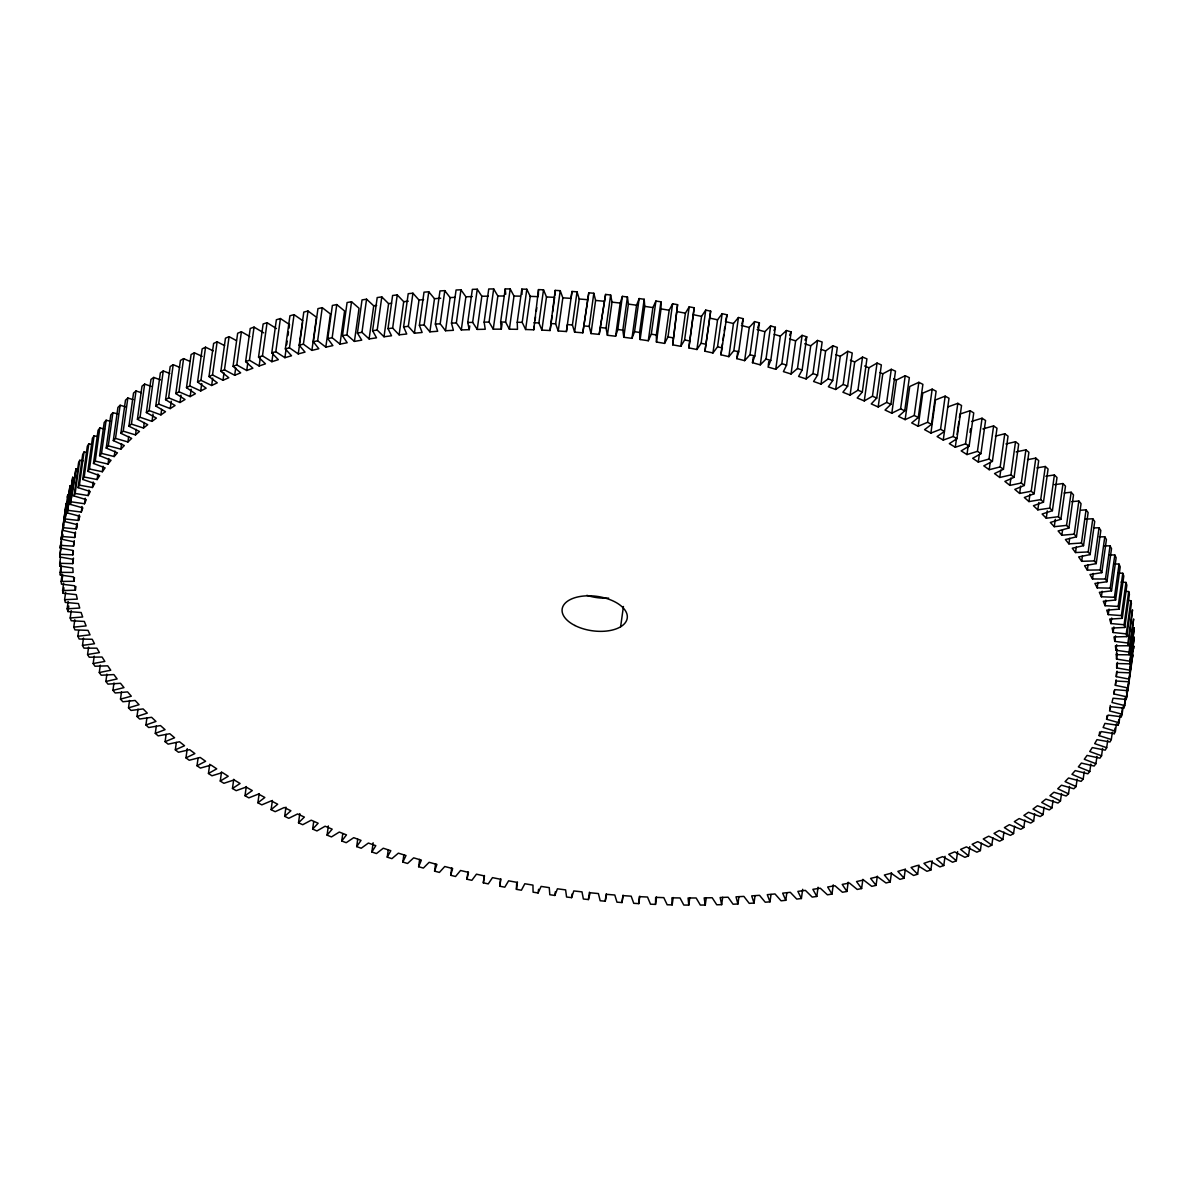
<?xml version="1.0" encoding="UTF-8"?>
<svg xmlns="http://www.w3.org/2000/svg" width="1194" height="1194" viewBox="0 0 1194 1194"><rect width="100%" height="100%" fill="white"/><g stroke="black" fill="none" stroke-linecap="round" stroke-linejoin="round"><path stroke-width="1.5" d="M63.61 583.165L62.595 590.537L75.386 590.209L74.625 585.761L61.491 584.15L61.103 581.418L73.983 581.314L73.476 576.881L60.372 575.045L60.133 572.329L73.103 572.448L72.849 568.031L59.775 566.001L59.7 563.284L72.73 563.628L72.73 559.24L59.715 556.986L61.581 541.404M1112.345 732.146L1111.315 739.504L1099.152 735.638L1101.196 731.579L1114.256 733.698L1115.435 731.191L1103.122 727.504L1104.913 723.4L1118.017 725.295L1119.032 722.743L1106.584 719.266L1108.122 715.102L1121.256 716.773L1122.121 714.206L1109.539 710.908L1110.823 706.699L1123.972 708.161L1124.688 705.564L1111.987 702.475L1113.017 698.221L1126.166 699.46L1126.718 696.833L1113.927 693.938L1114.703 689.639L1127.837 690.669L1128.24 688.013L1115.36 685.326L1115.883 680.998L1128.987 681.789L1129.226 679.117L1116.271 676.655L1116.539 672.282L1129.614 672.864L1129.688 670.162L1116.674 667.909L1116.674 663.521L1129.703 663.864L1134.225 627.999L1129.703 663.864M391.617 303.216L388.602 303.619L381.796 296.903L377.2 297.56L372.603 330.708L377.2 330.051L384.005 336.768L391.528 335.768L388.005 328.634L392.602 295.485L397.259 294.918L392.662 328.066L399.109 334.842L406.736 333.992L403.602 326.843L408.214 293.694L412.93 293.202L408.318 326.35L414.408 333.201L422.124 332.484L419.392 325.32L424.004 292.172L428.765 291.784L424.168 324.932L429.885 331.842L437.676 331.26L435.362 324.096L439.959 290.948L444.78 290.635L440.183 323.783L445.526 330.753L453.392 330.305L451.481 323.156L456.078 290.008L460.944 289.784L456.347 322.932L461.302 329.947L469.242 329.648L467.749 322.499L472.346 289.351L477.257 289.217L472.645 322.365L477.227 329.41L485.227 329.26L484.137 322.126L488.734 288.978L493.674 288.933L489.077 322.082L493.256 329.171L501.316 329.156L500.629 322.052L505.226 288.903L510.196 288.933L505.599 322.082L509.39 329.201L517.495 329.32L517.226 322.261L521.823 289.112L526.823 289.232L522.211 322.38L525.614 329.514L533.748 329.783L538.494 289.605L543.509 289.814L546.494 296.963L541.897 330.111L550.061 330.514L552.106 315.783M538.375 294.873L538.494 289.605M484.361 875.486L483.331 882.844L488.271 883.888L492.48 877.635L500.525 879.262L499.823 886.232L504.793 887.187L508.599 880.829L516.703 882.321L516.42 889.336L521.405 890.217L524.823 883.754L532.957 885.112L533.076 892.172L538.091 892.963L541.106 886.411L549.255 887.635L549.807 894.724L554.822 895.44L557.434 888.799L565.613 889.888L566.568 897.007L571.613 897.634L573.807 890.918L582 891.873L583.373 899.007L588.403 899.56L590.194 892.769L598.403 893.575L600.179 900.739L605.209 901.201L606.597 894.336L614.791 895.007L616.97 902.171L622.014 902.545L622.984 895.619L631.163 896.172L633.76 903.321L638.79 903.619L639.342 896.634L647.506 897.037L650.491 904.186L655.506 904.395L655.655 897.366L663.789 897.634L667.177 904.768L672.177 904.888L673.192 897.53M880.023 372.603L882.784 373.812L891.276 369.289L895.485 371.185L890.888 404.333L886.679 402.423L878.187 406.96L871.262 403.915L876.739 398.065L881.351 364.916L877.053 363.066L872.456 396.214L864.277 400.93L857.217 397.975L862.322 392.005L866.919 358.857L862.546 357.081L857.949 390.229L850.098 395.095L842.919 392.259L847.636 386.155L852.247 353.006L847.785 351.305L843.188 384.453L835.681 389.483L828.382 386.752L832.711 380.543L837.307 347.394L832.785 345.753L828.188 378.901L821.009 384.095L813.592 381.483L817.547 375.155L822.144 342.006L817.547 340.439L812.95 373.588L806.129 378.931L798.607 376.423L802.144 370.006L806.756 336.857L802.099 335.35L797.488 368.498L791.04 373.991L783.413 371.618L786.562 365.095L791.159 331.947L786.443 330.514L781.846 363.663L775.742 369.289L768.026 367.036L770.772 360.424L775.369 327.275L770.608 325.917L766.011 359.066L760.279 364.842L752.474 362.707L754.817 356.006L759.414 322.858L754.593 321.589L749.996 354.737L744.638 360.633L736.773 358.618L738.698 351.842L743.31 318.694L738.444 317.5L733.847 350.648L728.862 356.663L720.922 354.782L727.042 314.798L722.146 313.679L717.549 346.827L712.952 352.961L704.953 351.2L710.669 311.156L705.729 310.112L701.132 343.26L696.923 349.514L688.878 347.887L694.177 307.768L689.207 306.813L684.61 339.962L680.804 346.32L672.7 344.827L677.58 304.664L672.595 303.783L669.177 310.246L664.58 343.394L656.446 342.036L656.327 334.977L660.924 301.828L655.909 301.037L652.894 307.589L648.297 340.738L640.133 339.514L639.596 332.425L644.193 299.276L639.178 298.56L636.566 305.201L631.969 338.35L623.775 337.26L622.835 330.141L627.432 296.993L622.387 296.366L620.193 303.082L615.597 336.23L607.403 335.275L606.03 328.126L610.627 294.993L605.597 294.44L599.194 334.38L591 333.559L589.224 326.41L593.821 293.261L588.791 292.799L582.806 332.813L574.612 332.141L572.419 324.977L577.03 291.829L571.986 291.455L571.016 298.381L562.837 297.828L560.24 290.679L555.21 290.381L550.061 330.514M672.7 344.827L677.58 304.664M59.79 554.285L72.864 554.867L73.132 550.494L60.178 548.031L60.416 545.359L73.521 546.151L74.282 540.628M554.792 295.619L555.21 290.381M64.774 514.883L65.013 512.211M1133.584 648.64L1133.822 645.969L1126.718 696.833M688.878 347.887L694.177 307.768M73.521 546.151L74.043 541.822L61.163 539.136L66.163 503.331L60.178 548.031M61.163 539.136L61.566 536.479L74.7 537.509L75.476 533.211L62.67 530.315L67.834 494.54L67.282 497.167M62.088 537.718L62.61 534.031M63.372 528.509L63.879 524.823M59.715 556.986L61.491 544.091M62.267 538.569L62.775 534.882M64.715 521.584L70.028 485.839L64.715 521.584L77.416 524.673L76.371 528.927L63.237 527.688L62.67 530.315M59.7 563.284L60.461 557.762M59.775 566.001L60.282 562.314M67.282 512.942L72.744 477.227L67.282 512.942L79.864 516.241L78.565 520.45L65.431 518.987M60.133 572.329L61.163 564.971M60.372 575.045L61.387 567.687M70.371 504.39L75.983 468.705L70.371 504.39L82.819 507.883L81.282 512.047L68.148 510.36M61.103 581.418L62.118 574.045M61.998 580.463L62.775 574.941M71.386 501.853L84.49 503.749L86.281 499.644L73.968 495.958L78.565 462.809L79.744 460.302L83.013 460.839M73.968 495.958L75.147 493.45L79.744 460.302M65.625 592.314L64.61 599.672L77.311 599.119L76.282 594.657L63.133 593.269L63.909 587.746M75.147 493.45L88.207 495.57L90.251 491.51L78.088 487.645L82.684 454.496L84.013 452.019L87.266 452.601M78.088 487.645L79.416 485.167L84.013 452.019M74.7 537.509L75.461 531.972M79.416 485.167L92.416 487.495L94.714 483.51L82.714 479.436L87.311 446.302L88.789 443.855L92.028 444.496M76.237 527.688L76.744 524.002M76.371 528.927L77.147 523.405M72.864 554.867L73.371 551.18M78.177 519.151L78.685 515.465M82.714 479.436L84.192 477.003L88.789 443.855M78.565 520.45L79.341 514.913M72.73 563.628L73.491 558.105M71.222 610.612L70.207 617.985L82.67 616.985L81.132 612.522L68.013 611.567L67.148 608.821L68.162 601.463M81.282 512.047L82.043 506.525M68.013 611.567L68.774 606.045M84.192 477.003L97.132 479.555L99.669 475.63L87.834 471.376L92.431 438.228L94.072 435.84L97.281 436.526M84.49 503.749L85.252 498.226M87.834 471.376L89.475 468.988L94.072 435.84M73.983 581.314L74.491 577.627M88.207 495.57L88.968 490.047M75.386 590.209L75.894 586.523M89.475 468.988L102.326 471.734L105.117 467.884L93.475 463.451L98.072 430.303L99.848 427.959L104.639 429.064M93.475 463.451L95.251 461.108L99.848 427.959M92.416 487.495L93.192 481.973M78.64 630.76L77.864 636.283L90.043 634.835L88.013 630.372L74.953 629.88L73.774 627.134L74.804 619.776M95.251 461.108L108.012 464.063L111.042 460.272L99.595 455.675L104.191 422.527L106.132 420.228L109.744 421.124M97.132 479.555L97.893 474.018M99.595 455.675L101.535 453.377L106.132 420.228M102.326 471.734L103.102 466.212M101.535 453.377L114.191 456.541L117.445 452.824L106.206 448.063L110.803 414.915L112.893 412.661L118.266 414.094M106.206 448.063L108.281 445.81L112.893 412.661M88.595 647.118L87.58 654.491L99.415 652.596L96.893 648.178L83.953 648.133L82.476 645.402L83.49 638.029M108.012 464.063L108.788 458.541M108.281 445.81L120.833 449.168L124.325 445.541L113.311 440.601L117.907 407.452L120.131 405.244L125.445 406.781M113.311 440.601L115.52 438.392L120.131 405.244M114.191 456.541L114.952 451.004M115.52 438.392L127.937 441.959L131.668 438.407L120.878 433.318L125.474 400.169L127.833 398.02L133.101 399.617M120.833 449.168L121.594 443.646M120.878 433.318L123.236 431.168L127.833 398.02M100.311 665.162L99.281 672.535L110.743 670.222L107.729 665.834L94.968 666.237L93.177 663.536L94.207 656.163M123.236 431.168L135.504 434.914L139.459 431.467L128.922 426.213L133.519 393.065L136.012 390.96L141.205 392.647M127.937 441.959L128.698 436.422M128.922 426.213L131.415 424.109L136.012 390.96M131.415 424.109L143.534 428.049L147.713 424.691L137.414 419.288L142.011 386.14L144.653 384.095L151.474 386.453M135.504 434.914L136.28 429.392M137.414 419.288L140.056 417.243L144.653 384.095M113.967 682.968L112.952 690.341L123.982 687.61L120.49 683.281L107.953 684.132L105.878 681.461L106.893 674.103M143.534 428.049L144.295 422.527M140.056 417.243L151.996 421.378L156.399 418.094L146.369 412.557L150.966 379.408L153.727 377.423L160.459 379.886M146.369 412.557L149.131 410.572L153.727 377.423M151.996 421.378L153.026 414.005M149.131 410.572L160.906 414.885L165.518 411.706L155.757 406.02L160.354 372.871L163.265 370.946L169.876 373.513M155.757 406.02L158.653 404.094L163.265 370.946M129.534 700.475L128.519 707.848L139.071 704.699L135.131 700.46L122.848 701.759L120.49 699.132L121.519 691.774M160.906 414.885L161.668 409.348M158.653 404.094L170.235 408.587L175.055 405.512L165.578 399.692L170.175 366.543L173.205 364.692L179.712 367.349M165.578 399.692L168.608 397.841L173.205 364.692M170.235 408.587L171.264 401.214M168.608 397.841L179.995 402.497L185.025 399.527L175.831 393.572L180.428 360.424L183.592 358.633L189.965 361.394M175.831 393.572L178.981 391.781L183.592 358.633M179.995 402.497L181.01 395.124M146.937 717.624L145.922 724.982L155.966 721.445L151.578 717.295L139.623 719.027L136.997 716.46L138.011 709.102M178.981 391.781L190.159 396.602L195.383 393.751L186.488 387.677L191.1 354.528L194.368 352.797L202.189 356.364M186.488 387.677L189.771 385.946L194.368 352.797M190.159 396.602L191.174 389.244M189.771 385.946L200.711 390.945L206.144 388.184L197.562 382.005L202.159 348.857L205.547 347.185L213.204 350.872M197.562 382.005L200.95 380.334L205.547 347.185M200.711 390.945L201.741 383.572M483.331 882.844L484.451 875.948L476.451 874.187L471.854 880.321L466.958 879.202L468.481 872.366L460.541 870.486L455.556 876.5L450.69 875.306L452.63 868.531L444.75 866.516L439.407 872.411L434.586 871.142L436.914 864.441L429.124 862.307L423.392 868.083L418.631 866.725L421.363 860.113L413.661 857.844L407.557 863.486L402.841 862.053L405.99 855.531L398.363 853.158L391.901 858.65L387.244 857.143L390.796 850.71L383.274 848.218L376.453 853.561L371.856 851.994L375.797 845.665L368.379 843.054L361.215 848.247L356.693 846.606L361.021 840.382L353.722 837.666L346.215 842.695L341.753 840.994L346.484 834.89L339.29 832.054L331.454 836.919L327.081 835.143L332.171 829.158L325.126 826.218L316.947 830.934L312.649 829.084L318.141 823.233L311.216 820.188L302.724 824.711L298.515 822.815L304.366 817.084L297.59 813.95L288.784 818.293L284.665 816.338L290.888 810.756L284.262 807.502L275.157 811.681L271.113 809.651L277.695 804.219L271.232 800.875L261.829 804.86L257.889 802.786L264.829 797.488L258.516 794.055L248.83 797.861L245.009 795.726L252.292 790.577L246.143 787.07L236.188 790.667L232.457 788.488L240.084 783.503L234.114 779.906L223.89 783.309L220.263 781.07L228.218 776.249L222.427 772.563L211.95 775.787L208.443 773.488L216.726 768.846L211.114 765.085L200.398 768.085L197.01 765.757L205.607 761.279L200.189 757.444L189.234 760.25L185.965 757.877L194.876 753.578L189.652 749.668L178.473 752.265L175.324 749.847L184.533 745.728L179.503 741.758L168.115 744.146L165.1 741.683L174.593 737.758L169.772 733.713L158.19 735.892L155.295 733.385L156.31 726.027M200.95 380.334L211.666 385.483L217.278 382.841L209.01 376.543L213.622 343.409L217.129 341.812L224.606 345.603M209.01 376.543L212.532 374.961L217.129 341.812M211.666 385.483L212.681 378.125M165.1 741.683L166.115 734.31M212.532 374.961L222.994 380.259L228.8 377.737L220.86 371.334L225.457 338.186L229.084 336.663L236.367 340.559M222.994 380.259L224.009 372.901M220.86 371.334L224.472 369.812L229.084 336.663M175.324 749.847L176.339 742.474M224.472 369.812L234.681 375.274L240.666 372.856L233.054 366.364L237.666 333.216L241.397 331.768L249.919 336.559M234.681 375.274L235.711 367.901M233.054 366.364L236.785 364.916L241.397 331.768M185.965 757.877L187.249 748.668M236.785 364.916L246.74 370.513L252.889 368.215L245.621 361.633L250.218 328.484L254.053 327.111L263.725 332.842M246.74 370.513L247.755 363.14M245.621 361.633L249.456 360.26L254.053 327.111M197.01 765.757L198.04 758.384M249.456 360.26L259.128 365.991L265.456 363.827L258.531 357.14L263.128 323.992L267.068 322.708L276.456 328.574M259.128 365.991L260.411 356.782M258.531 357.14L262.471 355.857L267.068 322.708M208.443 773.488L209.726 764.279M262.471 355.857L271.859 361.707L278.336 359.663L271.769 352.917L276.366 319.768L280.411 318.544L289.5 324.544L288.993 328.216M271.859 361.707L273.127 352.514M302.843 320.768L294.052 314.649L289.933 315.798L285.336 348.947L291.53 355.767L284.903 357.693L275.814 351.693L280.411 318.544M220.263 781.07L221.547 771.861M284.903 357.693L286.172 348.484M286.679 344.797L287.202 341.111M287.963 335.589L288.47 331.902M376.677 305.351L373.707 305.798L366.558 299.187L362.021 299.918L357.424 333.066L361.737 340.141L354.424 341.409L359.036 308.261L351.543 301.739L347.081 302.545L342.484 335.693L347.185 342.738L339.992 344.141L344.588 310.992L336.768 304.56L332.38 305.455L327.783 338.603L332.872 345.603L325.813 347.141L330.41 313.992L322.246 307.649L317.947 308.634L313.35 341.782L318.813 348.738L311.888 350.394L316.485 317.246L308.007 311.022L303.798 312.082L299.201 345.23L305.037 352.126L298.246 353.917L289.455 347.797L294.052 314.649M232.457 788.488L233.74 779.279M298.246 353.917L302.589 322.604M311.888 350.394L303.41 344.171L308.007 311.022M245.009 795.726L246.277 786.518M325.813 347.141L317.649 340.797L322.246 307.649M257.889 802.786L259.173 793.577M339.992 344.141L332.171 337.708L336.768 304.56M271.113 809.651L272.396 800.443M354.424 341.409L346.932 334.887L351.543 301.739M284.665 816.338L285.948 807.129M372.603 330.708L376.528 337.827L369.11 338.947L361.961 332.335L366.558 299.187M298.515 822.815L299.784 813.607M369.11 338.947L373.707 305.798M377.2 330.051L381.796 296.903M312.649 829.084L313.679 821.726M384.005 336.768L388.602 303.619M327.081 835.143L328.35 825.935M399.109 334.842L403.706 301.694L397.259 294.918M341.753 840.994L342.782 833.621M414.408 333.201L419.004 300.052L412.93 293.202M356.693 846.606L357.707 839.233M429.885 331.842L434.482 298.694L428.765 291.784M371.856 851.994L373.14 842.785M445.526 330.753L450.123 297.604L444.78 290.635M387.244 857.143L388.274 849.785M461.302 329.947L465.899 296.799L460.944 289.784M469.242 329.648L469.764 325.962M402.841 862.053L403.87 854.695M477.227 329.41L481.824 296.261L477.257 289.217M418.631 866.725L419.646 859.352M493.256 329.171L497.853 296.022L493.674 288.933M501.316 329.156L502.077 323.619M509.39 329.201L513.987 296.052L510.196 288.933M434.586 871.142L435.601 863.769M525.614 329.514L530.211 296.366L526.823 289.232M450.69 875.306L451.72 867.934M533.748 329.783L534.255 326.096M535.016 320.574L535.539 316.888M536.3 311.365L536.807 307.679M541.897 330.111L538.897 322.947L543.509 289.814M466.958 879.202L467.973 871.844M552.613 312.097L554.658 297.366L546.494 296.963M572.419 324.977L567.389 324.604L566.419 331.529L558.225 330.977L555.643 323.828L560.24 290.679M558.225 330.977L562.837 297.828M566.419 331.529L571.986 291.455M574.612 332.141L579.209 298.993L577.03 291.829M499.823 886.232L500.853 878.859M582.806 332.813L588.791 292.799M591 333.559L595.597 300.425L593.821 293.261M516.42 889.336L517.435 881.963M599.194 334.38L605.597 294.44M607.403 335.275L612 302.127L610.627 294.993M538.091 892.963L538.598 889.276M615.597 336.23L617.791 329.499L622.387 296.366M623.775 337.26L628.387 304.112L627.432 296.993M554.822 895.44L555.344 891.754M631.969 338.35L634.566 331.708L639.178 298.56M640.133 339.514L644.745 306.365L644.193 299.276M571.613 897.634L572.12 893.963M648.297 340.738L651.312 334.186L655.909 301.037M656.446 342.036L661.043 308.888L660.924 301.828M620.626 626.76L623.432 606.507M588.403 899.56L589.433 892.187M664.58 343.394L667.998 336.932L672.595 303.783M680.804 346.32L685.401 313.171L689.207 306.813M605.209 901.201L606.239 893.828M696.923 349.514L701.52 316.365L705.729 310.112M622.014 902.545L623.029 895.187M704.953 351.2L710.669 311.156M712.952 352.961L717.549 319.813L722.146 313.679M638.79 903.619L639.805 896.246M720.922 354.782L722.46 343.738M722.967 340.051L723.743 334.529M724.251 330.842L724.758 327.156M728.862 356.663L733.459 323.514L738.444 317.5M655.506 904.395L656.536 897.037M736.773 358.618L737.802 351.245M744.638 360.633L749.25 327.484L754.593 321.589M752.474 362.707L753.25 357.185M760.279 364.842L764.876 331.693L770.608 325.917M672.177 904.888L671.909 897.828L680.013 897.948L683.804 905.067L688.774 905.097L689.789 897.739M768.294 365.2L768.802 361.513M775.742 369.289L780.339 336.156L786.443 330.514M688.774 905.097L688.087 897.992L696.147 897.978L700.326 905.067L705.266 905.022L706.281 897.649M791.04 373.991L795.637 340.842L802.099 335.35M705.266 905.022L704.176 897.888L712.176 897.739L716.743 904.783L721.654 904.649L722.668 897.276M806.129 378.931L810.726 345.782L817.547 340.439M721.654 904.649L720.146 897.5L728.101 897.201L733.056 904.216L737.922 903.992L738.937 896.634M821.009 384.095L825.621 350.946L832.785 345.753M737.922 903.992L736.011 896.828L743.877 896.395L749.22 903.365L754.041 903.052L755.056 895.679M835.681 389.483L840.277 356.334L847.785 351.305M754.041 903.052L751.713 895.888L759.518 895.306L765.235 902.216L769.996 901.828L771.025 894.455M850.098 395.095L854.71 361.946L862.546 357.081M769.996 901.828L767.279 894.664L774.996 893.948L781.07 900.798L785.786 900.306L786.816 892.948M864.277 400.93L868.874 367.782L877.053 363.066M785.786 900.306L782.667 893.157L790.294 892.306L796.741 899.082L801.398 898.515L802.681 889.306M878.187 406.96L882.784 373.812M801.398 898.515L797.876 891.381L805.398 890.381L812.204 897.097L816.8 896.44L818.069 887.232M886.679 402.423L891.276 369.289M890.888 404.333L885.038 410.049L891.814 413.199L896.41 380.05L905.216 375.707L909.335 377.662L904.739 410.811L898.515 416.393L905.142 419.646L914.246 415.467L918.276 417.497L922.887 384.349L918.843 382.319L909.738 386.498L905.142 419.646M816.8 896.44L812.875 889.321L820.293 888.202L827.442 894.813L831.979 894.082L833.248 884.873M891.814 413.199L900.619 408.855L905.216 375.707M831.979 894.082L827.666 886.993L834.964 885.739L842.457 892.261L846.919 891.455L848.203 882.247M914.246 415.467L918.843 382.319M918.276 417.497L911.694 422.93L918.171 426.273L922.768 393.124L932.171 389.14L936.111 391.214L931.499 424.363L924.574 429.661L930.887 433.094L940.559 429.288L944.394 431.422L937.111 436.571L943.26 440.079L953.215 436.482L956.946 438.661L961.543 405.512L957.812 403.333L947.857 406.93M846.919 891.455L842.218 884.411L849.412 883.008L857.232 889.44L861.62 888.545L862.889 879.336M918.171 426.273L927.574 422.288L932.171 389.14M930.887 433.094L935.484 399.945L945.17 396.139L948.991 398.274L943.26 440.079M861.62 888.545L856.531 881.545L863.59 880.008L871.754 886.351L876.053 885.366L877.321 876.157M940.559 429.288L945.17 396.139M876.053 885.366L870.59 878.411L877.515 876.754L885.993 882.978L890.202 881.918L891.485 872.71M953.215 436.482L957.812 403.333M956.946 438.661L949.32 443.646L955.29 447.243L956.573 438.034M957.081 434.362L958.872 421.467M959.379 417.781L959.886 414.094L970.11 410.691L973.737 412.93L969.125 446.078L961.17 450.899L966.976 454.571L977.438 451.362L980.946 453.66L985.557 420.512L982.05 418.213L971.573 421.437M890.202 881.918L884.366 875.023L891.157 873.232L899.948 879.351L904.067 878.202L905.351 868.993M955.29 447.243L965.513 443.84L970.11 410.691M966.976 454.571L968.244 445.377M970.035 432.482L970.543 428.795M904.067 878.202L897.873 871.381L904.5 869.456L913.589 875.456L917.634 874.232L918.902 865.023M977.438 451.362L982.05 418.213M982.886 428.915L993.602 425.915L996.99 428.243L992.393 461.391L989.005 459.048L978.274 462.063L979.304 454.705M917.634 874.232L911.067 867.471L917.544 865.426L926.932 871.292L930.872 870.008L932.141 860.799M989.005 459.048L993.602 425.915M995.378 436.153L1004.766 433.75L1008.034 436.123L1003.438 469.272L1000.169 466.899L989.214 469.705L990.229 462.332M930.872 870.008L923.947 863.322L930.275 861.158L939.947 866.889L943.782 865.516L945.051 856.307M1000.169 466.899L1004.766 433.75M1129.628 661.148L1116.554 659.118L1116.3 654.7L1129.27 654.819L1129.031 652.088L1115.927 650.267L1115.42 645.835L1128.3 645.73L1127.912 642.999L1114.778 641.387L1114.017 636.939L1126.808 636.611L1126.255 633.88L1113.121 632.492L1112.092 628.029L1124.793 627.477L1124.091 624.731L1110.942 623.567L1109.674 619.104L1122.256 618.328L1121.39 615.567L1108.271 614.626L1106.734 610.164L1119.196 609.164L1118.181 606.418L1105.077 605.701L1103.301 601.239L1115.629 600.015L1114.45 597.269L1101.39 596.776L1099.361 592.314L1111.524 590.866L1110.211 588.135L1097.196 587.866L1094.913 583.418L1106.928 581.747L1105.45 579.015L1092.51 578.971L1089.988 574.538L1101.823 572.657L1100.196 569.941L1087.331 570.12L1084.57 565.717L1096.211 563.613L1094.435 560.911L1081.674 561.314L1078.66 556.926L1090.122 554.613L1088.197 551.927L1075.525 552.553L1072.272 548.21L1083.525 545.688L1081.451 543.016L1068.914 543.867L1065.421 539.539L1076.451 536.807L1074.242 534.166L1061.824 535.24L1058.108 530.957L1068.899 528.017L1066.541 525.39L1054.272 526.688L1050.332 522.45L1060.884 519.3L1058.391 516.703L1046.272 518.226L1042.108 514.032L1052.407 510.689L1049.78 508.122L1037.825 509.853L1033.437 505.704L1043.481 502.167L1040.72 499.629L1028.944 501.584L1024.333 497.495L1034.108 493.764L1031.213 491.256L1019.631 493.435L1014.81 489.391L1024.303 485.465L1021.288 483.003L1009.9 485.391L1004.87 481.421L1014.079 477.301L1010.93 474.884L999.751 477.481L1000.781 470.108M943.782 865.516L936.514 858.934L942.663 856.635L952.603 862.232L956.334 860.784L957.618 851.576M1010.93 474.884L1015.527 441.735L1005.945 443.959M1009.9 485.391L1010.915 478.018M1014.079 477.301L1018.676 444.153L1015.527 441.735M956.334 860.784L948.737 854.292L954.707 851.874L964.916 857.337L968.543 855.814L969.826 846.606M1019.631 493.435L1020.646 486.062M1021.288 483.003L1025.885 449.854L1016.124 451.899M1024.303 485.465L1028.9 452.317L1025.885 449.854M968.543 855.814L960.603 849.412L966.409 846.889L976.871 852.188L980.378 850.591L981.408 843.233M1028.944 501.584L1029.959 494.226M1031.213 491.256L1035.81 458.108L1027.541 459.66M1034.108 493.764L1038.705 460.615L1035.81 458.108M1037.825 509.853L1038.84 502.48M980.378 850.591L972.125 844.292L977.737 841.666L988.453 846.815L991.841 845.143L992.871 837.785M1040.72 499.629L1045.317 466.481L1036.899 467.884M1043.481 502.167L1048.078 469.018L1045.317 466.481M1046.272 518.226L1047.287 510.853M991.841 845.143L983.259 838.964L988.692 836.203L999.632 841.203L1002.9 839.472L1003.93 832.099M1049.78 508.122L1054.377 474.973L1045.84 476.212M1052.407 510.689L1057.003 477.54L1054.377 474.973M1054.272 526.688L1055.302 519.315M1002.9 839.472L994.02 833.397L999.244 830.531L1010.408 835.367L1013.572 833.576L1014.587 826.203M1058.391 516.703L1062.988 483.555L1054.332 484.645M1060.884 519.3L1065.481 486.152L1062.988 483.555M1061.824 535.24L1062.585 529.718M1013.572 833.576L1004.378 827.621L1009.408 824.651L1020.795 829.308L1023.825 827.457L1024.84 820.084M1066.541 525.39L1071.152 492.241L1064.138 492.988M1068.899 528.017L1073.51 494.868L1071.152 492.241M1068.914 543.867L1069.675 538.345M1023.825 827.457L1014.333 821.636L1019.169 818.562L1030.735 823.054L1033.646 821.129L1034.661 813.756M1074.242 534.166L1078.839 501.017L1071.734 501.629M1076.451 536.807L1081.048 503.659L1078.839 501.017M1075.525 552.553L1076.287 547.031M1033.646 821.129L1023.885 815.442L1028.497 812.263L1040.273 816.577L1043.034 814.592L1044.063 807.234M1081.451 543.016L1086.047 509.868L1080.674 510.226M1083.525 545.688L1088.122 512.539L1086.047 509.868M1081.674 561.314L1082.436 555.792M1043.034 814.592L1033.004 809.039L1037.407 805.771L1049.347 809.905L1051.989 807.86L1053.004 800.502M1088.197 551.927L1092.794 518.778L1085.555 519.136M1087.331 570.12L1088.107 564.598M1090.122 554.613L1094.719 521.465L1092.794 518.778M1051.989 807.86L1041.69 802.458L1045.869 799.099L1057.988 803.04L1060.481 800.935L1061.511 793.577M1094.435 560.911L1099.032 527.763L1093.57 527.942M1092.51 578.971L1093.286 573.448M1096.211 563.613L1100.823 530.464L1099.032 527.763M1060.481 800.935L1049.944 795.682L1053.899 792.234L1066.167 795.98L1068.526 793.831L1069.54 786.458M1097.196 587.866L1097.973 582.329M1100.196 569.941L1104.793 536.793L1099.286 536.867M1101.823 572.657L1106.42 539.509L1104.793 536.793M1101.39 596.776L1102.152 591.239M1068.526 793.831L1057.735 788.741L1061.466 785.189L1073.869 788.756L1076.092 786.548L1077.122 779.175M1105.45 579.015L1110.047 545.867L1104.51 545.852M1106.928 581.747L1111.524 548.598L1110.047 545.867M1105.077 605.701L1105.853 600.179M1076.092 786.548L1065.078 781.607L1068.57 777.981L1081.107 781.339L1083.197 779.085L1084.212 771.727M1110.211 588.135L1114.808 554.986L1109.226 554.867M1108.271 614.626L1109.032 609.104M1111.524 590.866L1116.136 557.717L1114.808 554.986M1083.197 779.085L1071.958 774.324L1075.212 770.608L1087.868 773.772L1089.809 771.473L1090.823 764.1M1110.942 623.567L1111.718 618.044M1114.45 597.269L1119.047 564.12L1114.151 563.926M1115.629 600.015L1120.226 566.866L1119.047 564.12M1113.121 632.492L1113.883 626.969M1099.152 735.638L1099.659 731.952M1089.809 771.473L1078.361 766.861L1081.376 763.085L1094.152 766.041L1095.928 763.697L1096.958 756.324M1118.181 606.418L1122.778 573.269L1117.868 573.001M1114.778 641.387L1115.539 635.865M1119.196 609.164L1123.793 576.015L1122.778 573.269M1115.927 650.267L1116.688 644.745M1095.928 763.697L1084.286 759.265L1087.077 755.414L1099.928 758.16L1101.569 755.772L1102.584 748.399M1106.584 719.266L1107.092 715.579M1121.39 615.567L1125.987 582.433L1121.076 582.075M1116.3 654.7L1117.062 649.178M1116.554 659.118L1117.315 653.581M1122.256 618.328L1126.852 585.179L1125.987 582.433M1109.793 709.072L1110.301 705.385M1116.674 667.909L1117.435 662.386M1113.927 693.938L1114.435 690.251M1116.271 676.655L1117.032 671.132M1101.569 755.772L1089.734 751.519L1092.271 747.593L1105.211 750.145L1106.689 747.698L1107.719 740.34M1115.36 685.326L1116.121 679.804M1124.091 624.731L1128.688 591.582L1125.405 591.284M1124.793 627.477L1129.39 594.328L1128.688 591.582M1126.255 633.88L1130.867 600.731L1127.569 600.373M1126.808 636.611L1131.405 603.463L1130.867 600.731M1114.256 733.698L1115.017 728.176M1115.435 731.191L1116.45 723.818M1127.912 642.999L1132.509 609.85L1128.3 645.73M1118.017 725.295L1118.778 719.773M1119.032 722.743L1120.062 715.385M1129.031 652.088L1133.628 618.955L1129.27 654.819M1121.256 716.773L1122.524 707.579M1122.121 714.206L1123.136 706.833M1124.226 706.326L1125.509 697.117M1124.688 705.564L1125.957 696.356M1126.479 692.669L1126.987 688.983M1129.688 670.162L1134.285 637.014L1129.614 672.864M1126.166 699.46L1128.464 682.878M1128.972 679.207L1130.763 666.312M1127.837 690.669L1132.837 654.864L1132.434 657.521M727.042 314.798L725.519 321.634L733.459 323.514M741.862 323.783L743.31 318.694M757.668 327.887L759.414 322.858M773.996 330.589L775.369 327.275M789.577 335.201L791.159 331.947M1111.315 739.504L1109.987 741.981L1096.987 739.653L1094.689 743.638L1106.689 747.698M804.98 340.066L806.756 336.857M980.946 453.66L972.677 458.302L978.274 462.063M992.393 461.391L983.796 465.869L989.214 469.705M1003.438 469.272L994.527 473.57L999.751 477.481M155.295 733.385L165.07 729.653L160.459 725.564L148.683 727.519L145.922 724.982M136.997 716.46L147.295 713.116L143.131 708.923L131.012 710.445L128.519 707.848M271.769 352.917L275.814 351.693M285.336 348.947L289.455 347.797M120.49 699.132L131.295 696.192L127.579 691.908L115.161 692.983L112.952 690.341M299.201 345.23L303.41 344.171M313.35 341.782L317.649 340.797M105.878 681.461L117.131 678.938L113.878 674.58L101.206 675.222L99.281 672.535M327.783 338.603L332.171 337.708M342.484 335.693L346.932 334.887M93.177 663.536L104.833 661.431L102.072 657.028L89.207 657.207L87.58 654.491M357.424 333.066L361.961 332.335M82.476 645.402L94.49 643.73L92.207 639.283L79.192 639.014L77.864 636.283M388.005 328.634L392.662 328.066M403.706 301.694L408.288 301.187M403.602 326.843L408.318 326.35M73.774 627.134L86.102 625.91L84.326 621.447L71.222 620.731L70.207 617.985M419.004 300.052L423.631 299.619M419.392 325.32L424.168 324.932M434.482 298.694L440.72 298.231M435.362 324.096L440.183 323.783M67.148 608.821L79.729 608.044L78.461 603.582L65.312 602.418L64.61 599.672M450.123 297.604L454.839 297.336M451.481 323.156L456.347 322.932M465.899 296.799L472.257 296.56M467.749 322.499L472.645 322.365M481.824 296.261L488.227 296.142M484.137 322.126L489.077 322.082M497.853 296.022L504.301 296.008M500.629 322.052L505.599 322.082M513.987 296.052L520.465 296.157M517.226 322.261L522.211 322.38M530.211 296.366L538.345 296.634M533.897 322.753L538.897 322.947M550.613 323.529L555.643 323.828M579.209 298.993L587.403 299.664M584.179 325.947L589.224 326.41M595.597 300.425L603.806 301.231M600.985 327.589L606.03 328.126M612 302.127L620.193 303.082M617.791 329.499L622.835 330.141M628.387 304.112L636.566 305.201M634.566 331.708L639.596 332.425M644.745 306.365L652.894 307.589M651.312 334.186L656.327 334.977M661.043 308.888L669.177 310.246M667.998 336.932L672.983 337.812M677.297 311.679L685.401 313.171M684.61 339.962L689.58 340.917M693.475 314.738L701.52 316.365M701.132 343.26L706.072 344.305M709.549 318.052L717.549 319.813M717.549 346.827L722.445 347.947M733.847 350.648L738.698 351.842M741.37 325.469L749.25 327.484M749.996 354.737L754.817 356.006M757.086 329.559L764.876 331.693M766.011 359.066L770.772 360.424M774.175 334.335L780.339 336.156M781.846 363.663L786.562 365.095M789.532 338.947L795.637 340.842M797.488 368.498L802.144 370.006M804.711 343.782L810.726 345.782M812.95 373.588L817.547 375.155M821.159 349.379L825.621 350.946M828.188 378.901L832.711 380.543M835.89 354.708L840.277 356.334M843.188 384.453L847.636 386.155M850.397 360.245L854.71 361.946M857.949 390.229L862.322 392.005M864.65 366.006L868.874 367.782M872.456 396.214L876.739 398.065M893.694 378.796L896.41 380.05M900.619 408.855L904.739 410.811M927.574 422.288L931.499 424.363M965.513 443.84L969.125 446.078M62.595 590.537L63.133 593.269M505.226 288.903L505.749 294.231M521.823 289.112L522.017 294.411M608.627 598.104A32.85 17.358 7.9 0 1 586.866 595.343M574.881 625.492A32.85 17.358 7.9 0 0 627.059 619.044A32.85 17.358 7.9 0 0 582.165 596.194A32.85 17.358 7.9 0 0 574.881 625.492"/></g></svg>
